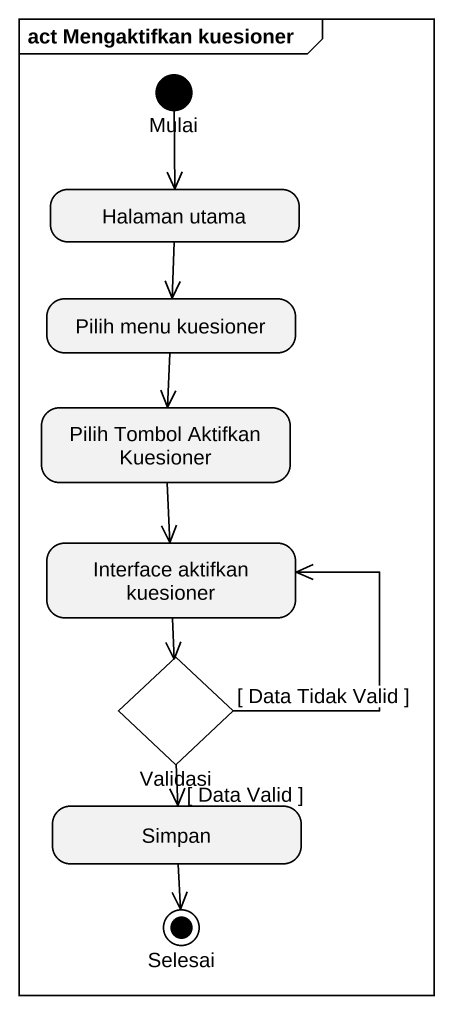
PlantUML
@startuml
mainframe act Mengaktifkan kuesioner
hide empty description
state Mulai <<start>>
state "Halaman utama" as Halaman_utama
state "Pilih menu kuesioner" as Pilih_menu_kuesioner
state "Pilih Tombol Aktifkan Kuesioner" as Pilih_Tombol_Aktifkan
state "Interface aktifkan kuesioner" as Interface_aktifkan_kuesioner
state Validasi <<choice>>
state Simpan
state Selesai <<end>>
Mulai --> Halaman_utama
Halaman_utama --> Pilih_menu_kuesioner
Pilih_menu_kuesioner --> Pilih_Tombol_Aktifkan
Pilih_Tombol_Aktifkan --> Interface_aktifkan_kuesioner
Interface_aktifkan_kuesioner --> Validasi
Validasi -up-> Interface_aktifkan_kuesioner : [ Data Tidak Valid ]
Validasi --> Simpan : [ Data Valid ]
Simpan --> Selesai
@enduml
